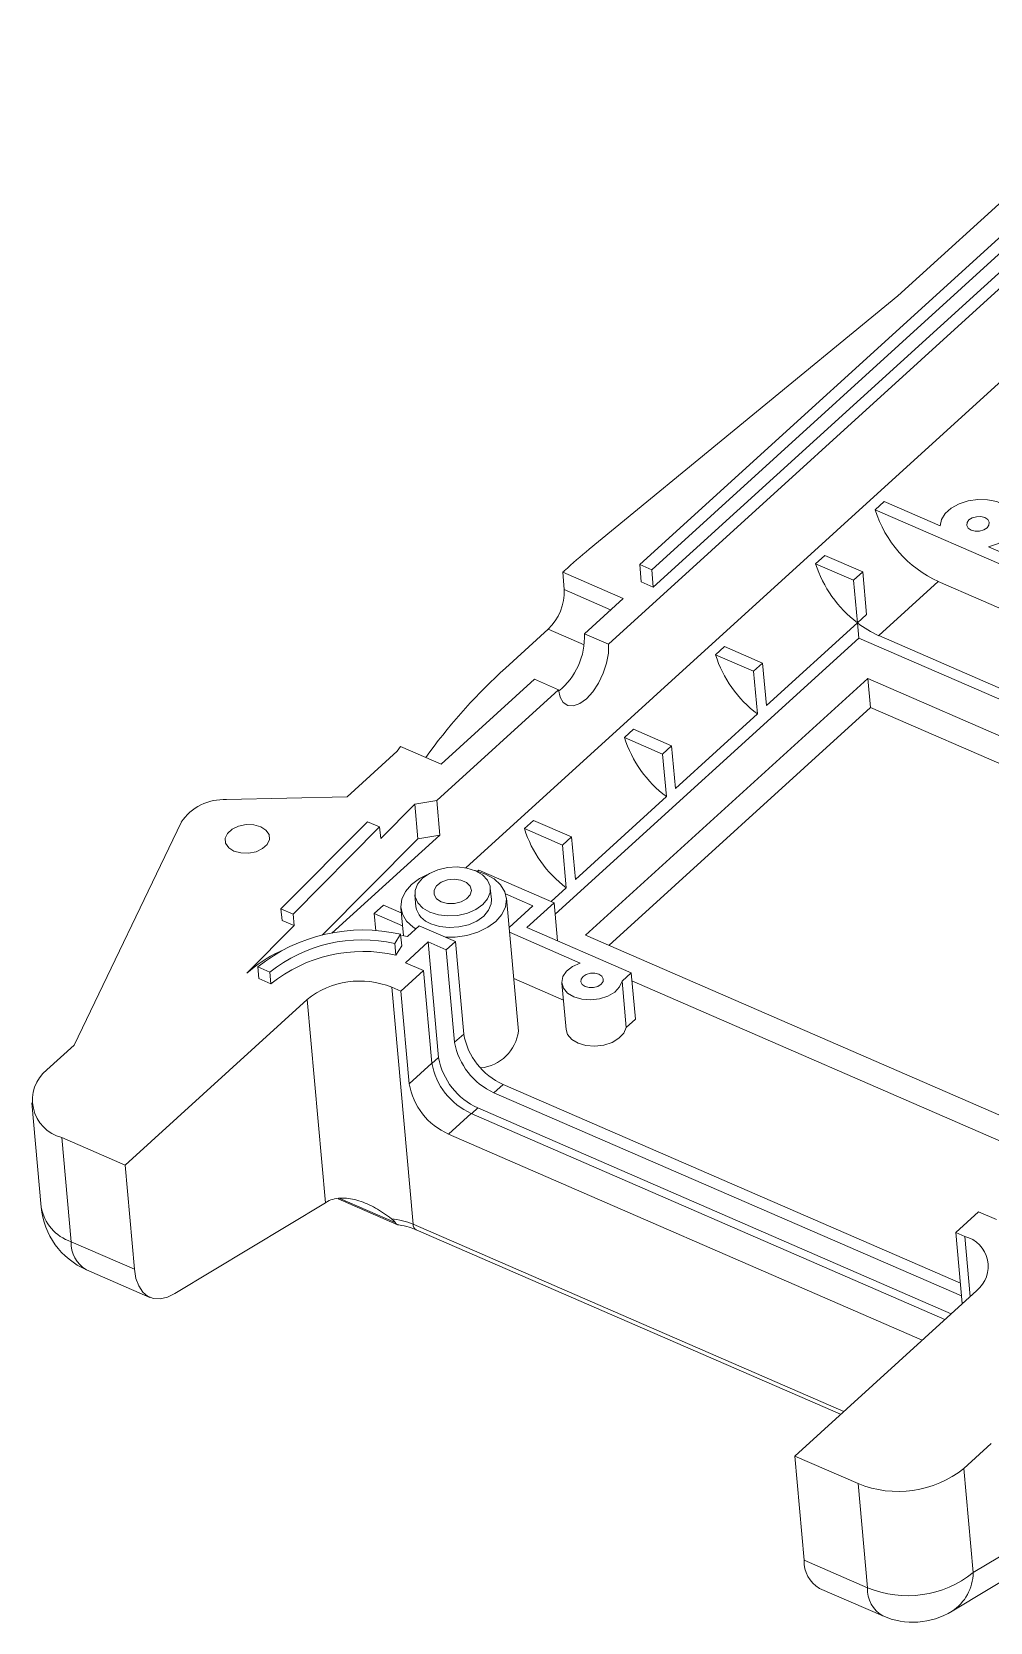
# Model space of a CAD drawing. Header units: inches. Extents: x 1430 to 4816, y 541 to 1061.
# Drawn here: x 1820 to 1864.3, y 698.4 to 771.9 of the extents above; entities that cross this region are included whole.
import ezdxf

# ---------------------------------------------------------------- set-up
doc = ezdxf.new("R2010")
doc.units = ezdxf.units.IN

msp = doc.modelspace()

# ---------------------------------------------------------------- linework, layer by layer
at = {"color": 7, "linetype": 'Continuous', "lineweight": 15}
for p, q in [((1875.177, 771.904), (1848.111, 747.292)), ((1848.668, 747.05), (1875.734, 771.662)), ((1848.74, 746.249), (1875.807, 770.861)), ((1846.67, 743.617), (1876.364, 770.619)), ((1871.698, 770.309), (1860.038, 759.707)), ((1860.038, 759.707), (1845.781, 748)), ((1859.406, 750.212), (1858.986, 749.829)), ((1859.406, 750.212), (1861.998, 749.086)), ((1868.825, 745.554), (1858.986, 749.829)), ((1864.228, 748.117), (1869.246, 745.936)), ((1848.111, 747.292), (1848.668, 747.05)), ((1848.111, 747.292), (1848.183, 746.491)), ((1856.241, 747.333), (1856.661, 747.715)), ((1857.996, 746.57), (1856.241, 747.333)), ((1856.661, 747.715), (1858.417, 746.953)), ((1844.554, 746.938), (1844.628, 747.005)), ((1847.342, 745.727), (1844.554, 746.938)), ((1844.554, 746.938), (1844.627, 746.137)), ((1848.183, 746.491), (1848.74, 746.249)), ((1848.668, 747.05), (1848.74, 746.249)), ((1858.417, 746.953), (1857.996, 746.57)), ((1857.996, 746.57), (1858.174, 744.603)), ((1858.417, 746.953), (1858.594, 744.986)), ((1861.91, 746.507), (1859.165, 744.011)), ((1869.018, 743.418), (1861.91, 746.507)), ((1845.555, 744.101), (1847.342, 745.727)), ((1858.594, 744.986), (1858.174, 744.603)), ((1843.882, 744.304), (1841.912, 742.513)), ((1853.969, 740.779), (1858.174, 744.603)), ((1858.237, 743.9), (1858.174, 744.603)), ((1858.237, 743.9), (1844.204, 731.14)), ((1846.67, 743.617), (1845.555, 744.101)), ((1851.615, 743.127), (1852.035, 743.509)), ((1852.035, 743.509), (1853.791, 742.746)), ((1887.051, 731.381), (1858.237, 743.9)), ((1887.432, 731.728), (1859.165, 744.011)), ((1853.37, 742.364), (1851.615, 743.127)), ((1853.791, 742.746), (1853.37, 742.364)), ((1853.791, 742.746), (1853.969, 740.779)), ((1845.612, 730.172), (1858.648, 742.027)), ((1853.37, 742.364), (1853.548, 740.397)), ((1858.648, 742.027), (1885.876, 730.196)), ((1858.648, 742.027), (1858.769, 740.692)), ((1838.732, 736.4), (1844.357, 741.514)), ((1838.931, 738.079), (1843.242, 741.998)), ((1843.242, 741.998), (1844.357, 741.514)), ((1846.687, 729.705), (1858.769, 740.692)), ((1858.769, 740.692), (1884.922, 729.328)), ((1849.763, 736.955), (1853.548, 740.397)), ((1847.409, 739.303), (1847.83, 739.685)), ((1849.165, 738.54), (1847.409, 739.303)), ((1847.83, 739.685), (1849.585, 738.922)), ((1836.909, 738.675), (1834.596, 736.572)), ((1837.065, 738.889), (1836.909, 738.675)), ((1838.931, 738.079), (1837.065, 738.889)), ((1838.411, 738.641), (1838.225, 738.385)), ((1849.585, 738.922), (1849.165, 738.54)), ((1849.165, 738.54), (1849.343, 736.573)), ((1849.585, 738.922), (1849.763, 736.955)), ((1834.596, 736.572), (1829.015, 736.438)), ((1837.714, 736.222), (1836.142, 734.641)), ((1838.732, 736.4), (1837.714, 736.222)), ((1837.858, 734.621), (1837.714, 736.222)), ((1838.877, 734.798), (1838.732, 736.4)), ((1845.137, 732.749), (1849.343, 736.573)), ((1835.535, 735.418), (1831.535, 731.394)), ((1836.094, 735.175), (1835.535, 735.418)), ((1842.783, 735.096), (1843.204, 735.479)), ((1843.204, 735.479), (1844.96, 734.716)), ((1826.925, 735.387), (1821.98, 725.099)), ((1832.093, 731.151), (1836.094, 735.175)), ((1833.89, 730.263), (1838.877, 734.798)), ((1836.094, 735.175), (1836.142, 734.641)), ((1838.877, 734.798), (1837.858, 734.621)), ((1844.539, 734.333), (1842.783, 735.096)), ((1844.96, 734.716), (1844.539, 734.333)), ((1844.96, 734.716), (1845.137, 732.749)), ((1837.858, 734.621), (1833.434, 730.171)), ((1844.539, 734.333), (1844.717, 732.366)), ((1840.619, 733.128), (1840.681, 733.184)), ((1840.681, 733.184), (1844.156, 731.674)), ((1837.722, 732.038), (1837.77, 731.504)), ((1841.256, 731.819), (1841.208, 732.353)), ((1843.178, 731.534), (1841.914, 732.083)), ((1842.508, 725.742), (1841.953, 731.882)), ((1844.02, 731.733), (1844.717, 732.366)), ((1831.535, 731.394), (1831.583, 730.86)), ((1831.535, 731.394), (1832.093, 731.151)), ((1832.093, 731.151), (1832.141, 730.618)), ((1836.268, 731.559), (1835.848, 731.176)), ((1835.92, 730.374), (1835.848, 731.176)), ((1835.848, 731.176), (1837.148, 730.611)), ((1837.095, 731.2), (1836.268, 731.559)), ((1837.073, 731.441), (1837.189, 730.153)), ((1842.075, 730.531), (1843.178, 731.534)), ((1844.156, 731.674), (1842.894, 730.527)), ((1844.156, 731.674), (1844.315, 729.91)), ((1832.141, 730.618), (1829.953, 728.417)), ((1831.583, 730.86), (1832.141, 730.618)), ((1837.922, 730.605), (1837.381, 730.114)), ((1839.594, 729.879), (1837.922, 730.605)), ((1845.364, 728.889), (1842.095, 730.309)), ((1842.894, 730.527), (1847.716, 728.432)), ((1836.797, 729.786), (1837.065, 730.217)), ((1836.797, 729.786), (1836.846, 729.252)), ((1836.846, 729.252), (1837.113, 729.683)), ((1837.065, 730.217), (1837.113, 729.683)), ((1837.12, 730.166), (1837.381, 730.114)), ((1838.338, 729.86), (1837.286, 728.904)), ((1839.174, 729.496), (1838.338, 729.86)), ((1838.82, 724.52), (1838.338, 729.86)), ((1839.174, 729.496), (1839.594, 729.879)), ((1839.98, 725.607), (1839.594, 729.879)), ((1867.977, 720.454), (1845.612, 730.172)), ((1837.286, 728.904), (1838.123, 728.54)), ((1839.174, 729.496), (1839.56, 725.225)), ((1830.463, 728.708), (1831.02, 728.466)), ((1830.463, 728.708), (1830.511, 728.174)), ((1830.511, 728.174), (1831.068, 727.932)), ((1831.02, 728.466), (1831.068, 727.932)), ((1837.071, 727.584), (1838.123, 728.54)), ((1838.509, 724.269), (1838.123, 728.54)), ((1844.586, 727.175), (1842.288, 728.173)), ((1847.716, 728.432), (1847.295, 728.05)), ((1847.295, 728.05), (1847.488, 725.914)), ((1847.716, 728.432), (1847.909, 726.296)), ((1847.749, 728.061), (1866.815, 719.777)), ((1836.653, 727.766), (1837.642, 716.82)), ((1836.653, 727.766), (1837.071, 727.584)), ((1837.457, 723.313), (1837.071, 727.584)), ((1844.515, 727.961), (1844.707, 725.825)), ((1832.741, 727.205), (1824.33, 719.557)), ((1833.589, 717.817), (1832.741, 727.205)), ((1847.909, 726.296), (1847.488, 725.914)), ((1839.56, 725.225), (1839.98, 725.607)), ((1821.98, 725.099), (1820.718, 723.952)), ((1837.457, 723.313), (1838.509, 724.269)), ((1841.798, 723.279), (1841.377, 722.896)), ((1862.929, 714.097), (1841.798, 723.279)), ((1820.02, 722.426), (1820.455, 717.612)), ((1862.505, 712.69), (1840.637, 722.192)), ((1841.377, 722.896), (1862.982, 713.509)), ((1840.326, 721.94), (1839.274, 720.984)), ((1862.217, 712.428), (1840.326, 721.94)), ((1824.33, 719.557), (1821.403, 720.829)), ((1821.403, 720.829), (1821.838, 716.015)), ((1861.166, 711.472), (1839.274, 720.984)), ((1824.765, 714.743), (1824.33, 719.557)), ((1826.633, 713.626), (1833.589, 717.817)), ((1834.173, 717.992), (1836.89, 716.812)), ((1862.717, 716.441), (1863.768, 717.397)), ((1863.768, 717.397), (1864.605, 717.034)), ((1837.784, 716.561), (1857.392, 708.041)), ((1862.717, 716.441), (1863.135, 716.259)), ((1862.717, 716.441), (1863.014, 713.153)), ((1821.838, 716.015), (1824.765, 714.743)), ((1822.546, 714.717), (1825.473, 713.445)), ((1863.683, 713.761), (1855.272, 706.113)), ((1858.199, 704.841), (1855.272, 706.113)), ((1855.272, 706.113), (1855.707, 701.299)), ((1864.351, 706.689), (1863.089, 705.542)), ((1863.089, 705.542), (1863.524, 700.728)), ((1858.634, 700.027), (1858.199, 704.841)), ((1863.524, 700.728), (1870.575, 704.976)), ((1862.543, 698.941), (1869.594, 703.189)), ((1855.707, 701.299), (1858.634, 700.027)), ((1856.415, 700.001), (1859.342, 698.729))]:
    msp.add_line(p, q, dxfattribs=at)
at = {"color": 8, "linetype": 'Continuous', "lineweight": 15}
for p, q in [((1840.073, 733.285), (1876.726, 766.614)), ((1844.627, 746.137), (1846.769, 745.206)), ((1845.537, 743.585), (1843.882, 744.304)), ((1838.511, 724.24), (1838.82, 724.52)), ((1840.637, 722.192), (1840.349, 721.93)), ((1834.26, 718.013), (1836.809, 716.906)), ((1837.642, 716.82), (1857.54, 708.175)), ((1863.385, 713.49), (1863.135, 716.259))]:
    msp.add_line(p, q, dxfattribs=at)
at = {"color": 7, "linetype": 'Continuous', "lineweight": 15, "flags": 128}
for points in [[(1861.998, 749.086), (1862.058, 749.379), (1862.232, 749.659), (1862.508, 749.906), (1862.868, 750.104), (1863.286, 750.239), (1863.735, 750.302), (1864.185, 750.289), (1864.606, 750.201), (1864.968, 750.044), (1865.247, 749.828), (1865.425, 749.568), (1865.49, 749.281), (1865.437, 748.988), (1865.269, 748.706), (1864.999, 748.457), (1864.644, 748.256), (1864.228, 748.117)], [(1863.429, 748.888), (1863.293, 748.979), (1863.225, 749.1), (1863.237, 749.233), (1863.326, 749.356), (1863.479, 749.452), (1863.671, 749.506), (1863.875, 749.509), (1864.06, 749.462), (1864.196, 749.37), (1864.263, 749.249), (1864.251, 749.117), (1864.162, 748.993), (1864.01, 748.897), (1863.817, 748.843), (1863.613, 748.84), (1863.429, 748.888)], [(1844.357, 741.514), (1844.43, 741.17), (1844.578, 740.92), (1844.789, 740.783), (1845.05, 740.768), (1845.342, 740.875), (1845.646, 741.097), (1845.941, 741.419), (1846.206, 741.82), (1846.425, 742.271), (1846.581, 742.742), (1846.664, 743.201), (1846.67, 743.617)], [(1830.599, 735.184), (1830.281, 735.272), (1829.926, 735.282), (1829.579, 735.212), (1829.279, 735.07), (1829.064, 734.875), (1828.96, 734.649), (1828.978, 734.419), (1829.118, 734.215), (1829.361, 734.059), (1829.679, 733.971), (1830.033, 733.961), (1830.381, 734.031), (1830.68, 734.173), (1830.895, 734.368), (1831, 734.594), (1830.981, 734.823), (1830.842, 735.028), (1830.599, 735.184)], [(1838.413, 731.24), (1838.088, 731.429), (1837.857, 731.67), (1837.736, 731.948), (1837.732, 732.242), (1837.846, 732.533), (1838.071, 732.801), (1838.39, 733.028), (1838.783, 733.198), (1839.222, 733.3), (1839.678, 733.326), (1840.119, 733.276), (1840.516, 733.152), (1840.841, 732.962), (1841.072, 732.721), (1841.194, 732.443), (1841.197, 732.149), (1841.083, 731.858), (1840.858, 731.59), (1840.539, 731.363), (1840.146, 731.193), (1839.707, 731.091), (1839.251, 731.065), (1838.81, 731.115), (1838.413, 731.24)], [(1837.767, 730.464), (1837.644, 730.545), (1837.34, 730.824), (1837.146, 731.144), (1837.07, 731.49), (1837.116, 731.845), (1837.283, 732.19), (1837.562, 732.509), (1837.938, 732.786), (1838.273, 732.957)], [(1838.939, 731.718), (1838.723, 731.859), (1838.607, 732.046), (1838.606, 732.254), (1838.722, 732.453), (1838.938, 732.618), (1839.225, 732.725), (1839.545, 732.761), (1839.853, 732.721), (1840.109, 732.61), (1840.278, 732.443), (1840.338, 732.242), (1840.279, 732.035), (1840.11, 731.85), (1839.854, 731.711), (1839.546, 731.638), (1839.226, 731.64), (1838.939, 731.718)], [(1840.5, 733.158), (1840.514, 733.155), (1840.985, 733), (1841.382, 732.778), (1841.686, 732.5), (1841.88, 732.179), (1841.956, 731.833), (1841.91, 731.478), (1841.743, 731.133), (1841.464, 730.814), (1841.088, 730.537), (1840.632, 730.317), (1840.121, 730.164), (1839.579, 730.087), (1839.126, 730.082)], [(1841.256, 731.819), (1841.246, 731.615), (1841.131, 731.324), (1840.907, 731.056), (1840.587, 730.829), (1840.194, 730.659), (1839.755, 730.557), (1839.299, 730.531), (1838.858, 730.581), (1838.462, 730.706)], [(1847.295, 728.05), (1847.183, 727.785), (1846.958, 727.547), (1846.64, 727.357), (1846.256, 727.231), (1845.842, 727.182), (1845.434, 727.213), (1845.068, 727.322), (1844.776, 727.499), (1844.586, 727.728), (1844.513, 727.989), (1844.564, 728.259), (1844.734, 728.513), (1845.009, 728.729), (1845.364, 728.889)], [(1845.593, 727.8), (1845.457, 727.891), (1845.39, 728.013), (1845.402, 728.145), (1845.491, 728.269), (1845.643, 728.365), (1845.836, 728.418), (1846.04, 728.421), (1846.224, 728.374), (1846.36, 728.282), (1846.428, 728.161), (1846.416, 728.029), (1846.327, 727.905), (1846.174, 727.809), (1845.981, 727.756), (1845.777, 727.752), (1845.593, 727.8)], [(1844.707, 725.825), (1844.779, 725.592), (1844.969, 725.363), (1845.261, 725.186), (1845.627, 725.078), (1846.035, 725.046), (1846.449, 725.096), (1846.832, 725.221), (1847.151, 725.411), (1847.376, 725.649), (1847.488, 725.914)], [(1824.765, 714.743), (1824.835, 714.323), (1824.963, 713.969), (1825.144, 713.691), (1825.374, 713.496), (1825.646, 713.391), (1825.952, 713.377), (1826.284, 713.456), (1826.633, 713.626)]]:
    msp.add_lwpolyline(points, dxfattribs=at)
at = {"color": 7, "linetype": 'Continuous', "lineweight": 15}
for centre, radius, start, end in [((1864.209, 751.478), 5.477, 197.51965, 245.1845), ((1864.917, 724.679), 30.168, 129.3713, 132.26413), ((1861.463, 748.982), 5.476, 197.52513, 233.09117), ((1842.172, 746.067), 2.455, 314.13435, 1.64365), ((1861.094, 748.36), 4.759, 232.14281, 246.07972), ((1842.333, 743.951), 3.225, 309.03423, 2.66721), ((1856.837, 744.776), 5.476, 197.52513, 233.09117), ((1859.061, 723.489), 25.612, 132.03344, 143.73133), ((1852.631, 740.952), 5.476, 197.52513, 233.09117), ((1828.897, 734.071), 2.371, 87.14078, 146.27884), ((1848.005, 736.745), 5.476, 197.52513, 233.09117), ((1838.762, 731.665), 1.005, 189.18306, 252.60561), ((1835.32, 722.654), 7.762, 77.00459, 128.73647), ((1835.279, 723.129), 6.828, 77.15214, 128.58892), ((1834.298, 723.518), 6.547, 115.81946, 131.57194), ((1835.327, 722.595), 6.828, 77.15214, 128.58892), ((1835.174, 724.154), 3.903, 67.73951, 128.57088), ((1842.659, 725.77), 3.147, 189.98441, 245.95519), ((1843.08, 726.153), 3.147, 189.98441, 245.95519), ((1840.574, 725.983), 1.949, 275.41963, 352.88413), ((1841.92, 725.066), 3.147, 189.98441, 245.95519), ((1821.834, 722.56), 1.784, 128.69655, 256.04107), ((1841.608, 724.814), 3.147, 189.98441, 245.95519), ((1840.557, 723.858), 3.147, 189.98441, 245.95519), ((1823.941, 717.927), 3.5, 185.16294, 246.51491), ((1836.289, 713.622), 3.473, 67.06702, 84.24838), ((1862.791, 714.875), 1.427, 308.69655, 76.04107), ((1860.047, 709.357), 4.879, 247.73951, 308.57088), ((1857.16, 701.249), 1.453, 178.02869, 239.18195), ((1860.482, 704.542), 4.879, 247.73951, 308.57088), ((1860.737, 701.939), 3.5, 246.51491, 301.0696)]:
    msp.add_arc(centre, radius, start, end, dxfattribs=at)
at = {"color": 8, "linetype": 'Continuous', "lineweight": 15}
for centre, radius, start, end in [((1822.484, 717.972), 2.06, 190.04969, 251.73898), ((1837.931, 716.809), 0.289, 177.79528, 239.41536), ((1823.291, 715.965), 1.453, 178.02869, 239.18195), ((1861.314, 700.779), 2.211, 303.77198, 358.67427), ((1860.038, 699.951), 1.406, 176.88252, 240.32813)]:
    msp.add_arc(centre, radius, start, end, dxfattribs=at)
at = {"color": 7, "linetype": 'Continuous', "lineweight": 15}
msp.add_ellipse((1835.819, 716.848), major_axis=(2.819, -0.173), ratio=0.50056, start_param=2.458634, end_param=2.513509, dxfattribs=at)
for points, knots in [([(1833.687, 717.873), (1833.891, 717.981), (1834.122, 718.031), (1834.496, 718.035), (1834.622, 718.023), (1834.878, 717.98), (1835.008, 717.948), (1835.396, 717.825), (1835.65, 717.71), (1836.15, 717.428), (1836.398, 717.26), (1836.637, 717.077)], [0, 0, 0, 0, 0.25, 0.25, 0.375, 0.375, 0.5, 0.5, 0.75, 0.75, 1, 1, 1, 1]), ([(1836.809, 716.906), (1836.798, 716.931), (1836.772, 716.961), (1836.71, 717.02), (1836.674, 717.049), (1836.637, 717.077)], [0, 0, 0, 0, 0.5, 0.5, 1, 1, 1, 1]), ([(1836.809, 716.906), (1836.828, 716.869), (1836.857, 716.814), (1836.904, 716.813), (1836.919, 716.813)], [0, 0, 0, 0, 0.679959, 1, 1, 1, 1]), ([(1836.917, 716.802), (1836.94, 716.799), (1837.133, 716.773), (1837.434, 716.698), (1837.679, 716.602), (1837.784, 716.561)], [0, 0, 0, 0, 0.07071, 0.601938, 1, 1, 1, 1])]:
    msp.add_open_spline(points, degree=3, knots=knots, dxfattribs=at)

doc.saveas('drawing.dxf')
